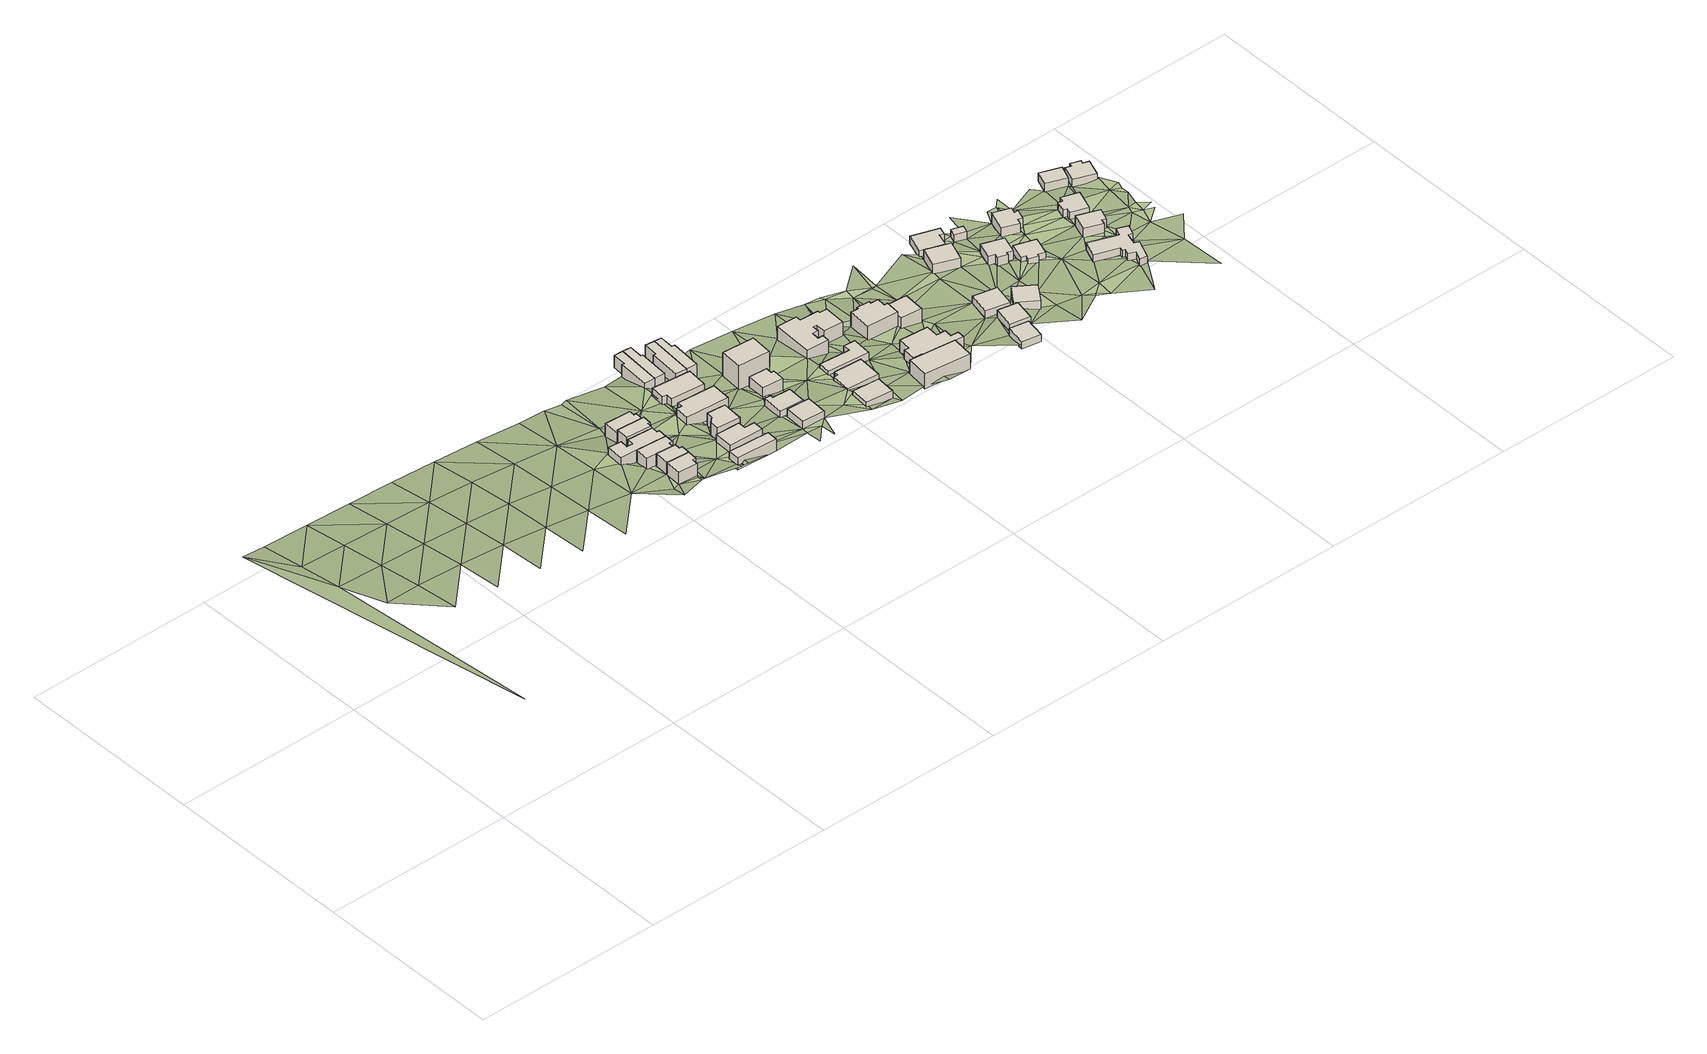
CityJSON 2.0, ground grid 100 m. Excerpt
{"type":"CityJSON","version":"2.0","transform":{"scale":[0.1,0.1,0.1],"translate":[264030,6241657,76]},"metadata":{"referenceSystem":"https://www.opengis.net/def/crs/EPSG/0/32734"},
"CityObjects":{
"building1":{"type":"Building","attributes":{"osm_address":"20 Kylemore Road University Estate Cape Town","osm_building":"house","osm_building:levels":"2","footprint":{"type":"Polygon"},"ground_height":108.37,"building_height":6.9,"roof_height":115.27,"plus_code":"4FRW3C6X+MJR"},"geometry":[{"type":"Solid","lod":"1","boundaries":[[[[0,1,2,3]],[[1,4,5,2]],[[4,6,7,5]],[[6,8,9,7]],[[8,10,11,9]],[[10,0,3,11]],[[3,2,5,7,9,11]],[[10,8,6,4,1,0]]]]}]},
"building2":{"type":"Building","attributes":{"osm_address":"14 Kylemore Road University Estate Cape Town","osm_building":"house","osm_building:levels":"2","footprint":{"type":"Polygon"},"ground_height":106.83,"building_height":6.9,"roof_height":113.73,"plus_code":"4FRW3C6X+QHG"},"geometry":[{"type":"Solid","lod":"1","boundaries":[[[[12,13,14,15]],[[13,16,17,14]],[[16,18,19,17]],[[18,20,21,19]],[[20,22,23,21]],[[22,24,25,23]],[[24,26,27,25]],[[26,28,29,27]],[[28,30,31,29]],[[30,32,33,31]],[[32,12,15,33]],[[15,14,17,19,21,23,25,27,29,31,33]],[[32,30,28,26,24,22,20,18,16,13,12]]]]}]},
"building3":{"type":"Building","attributes":{"osm_address":"18 Kylemore Road University Estate Cape Town","osm_building":"house","osm_building:levels":"2","footprint":{"type":"Polygon"},"ground_height":108.37,"building_height":6.9,"roof_height":115.27,"plus_code":"4FRW3C6X+PJ2"},"geometry":[{"type":"Solid","lod":"1","boundaries":[[[[0,34,35,3]],[[34,36,37,35]],[[36,38,39,37]],[[38,40,41,39]],[[40,1,2,41]],[[1,0,3,2]],[[3,35,37,39,41,2]],[[1,40,38,36,34,0]]]]}]},
"building4":{"type":"Building","attributes":{"osm_address":"16 Kylemore Road University Estate Cape Town","osm_building":"house","osm_building:levels":"2","footprint":{"type":"Polygon"},"ground_height":106.83,"building_height":6.9,"roof_height":113.73,"plus_code":"4FRW3C6X+QJ2"},"geometry":[{"type":"Solid","lod":"1","boundaries":[[[[13,12,15,14]],[[12,42,43,15]],[[42,44,45,43]],[[44,46,47,45]],[[46,48,49,47]],[[48,13,14,49]],[[14,15,43,45,47,49]],[[48,46,44,42,12,13]]]]}]},
"building5":{"type":"Building","attributes":{"osm_address":"12 Kylemore Road University Estate Cape Town","osm_building":"house","osm_building:levels":"2","footprint":{"type":"Polygon"},"ground_height":106.83,"building_height":6.9,"roof_height":113.73,"plus_code":"4FRW3C6X+RJ3"},"geometry":[{"type":"Solid","lod":"1","boundaries":[[[[50,51,52,53,54,55]],[[51,56,57,53,52]],[[56,58,59,57]],[[58,60,61,59]],[[60,62,63,61]],[[62,50,55,54,63]],[[54,53,57,59,61,63]],[[62,60,58,56,51,50]]]]}]},
"building6":{"type":"Building","attributes":{"osm_address":"10 Kylemore Road University Estate Cape Town","osm_building":"house","osm_building:levels":"2","footprint":{"type":"Polygon"},"ground_height":105.13,"building_height":6.9,"roof_height":112.03,"plus_code":"4FRW3C6X+RJF"},"geometry":[{"type":"Solid","lod":"1","boundaries":[[[[64,65,66,55]],[[65,67,68,66]],[[67,69,70,68]],[[69,71,72,70]],[[71,73,52,72]],[[73,64,55,52]],[[55,66,68,70,72,52]],[[73,71,69,67,65,64]]]]}]},
"building7":{"type":"Building","attributes":{"osm_address":"13 Kylemore Road University Estate Cape Town","osm_building":"house","osm_building:levels":"2","footprint":{"type":"Polygon"},"ground_height":100.98,"building_height":6.9,"roof_height":107.88,"plus_code":"4FRW3C6X+MQ7"},"geometry":[{"type":"Solid","lod":"1","boundaries":[[[[74,75,76,77]],[[75,78,79,76]],[[78,80,81,79]],[[80,74,77,81]],[[77,76,79,81]],[[80,78,75,74]]]]}]},
"building8":{"type":"Building","attributes":{"osm_address":"11 Kylemore Road University Estate Cape Town","osm_building":"house","osm_building:levels":"2","footprint":{"type":"Polygon"},"ground_height":100.98,"building_height":6.9,"roof_height":107.88,"plus_code":"4FRW3C6X+MQV"},"geometry":[{"type":"Solid","lod":"1","boundaries":[[[[82,83,84,85]],[[83,86,87,84]],[[86,88,89,87]],[[88,90,91,89]],[[90,92,93,91]],[[92,82,85,93]],[[85,84,87,89,91,93]],[[92,90,88,86,83,82]]]]}]},
"building9":{"type":"Building","attributes":{"osm_address":"9 Kylemore Road University Estate Cape Town","osm_building":"house","osm_building:levels":"2","footprint":{"type":"Polygon"},"ground_height":99.36,"building_height":6.9,"roof_height":106.26,"plus_code":"4FRW3C6X+QQ9"},"geometry":[{"type":"Solid","lod":"1","boundaries":[[[[94,95,96,97]],[[95,98,99,96]],[[98,100,101,99]],[[100,102,103,101]],[[102,104,105,103]],[[104,94,97,105]],[[97,96,99,101,103,105]],[[104,102,100,98,95,94]]]]}]},
"building10":{"type":"Building","attributes":{"osm_address":"7 Kylemore Road University Estate Cape Town","osm_building":"house","osm_building:levels":"2","footprint":{"type":"Polygon"},"ground_height":99.36,"building_height":6.9,"roof_height":106.26,"plus_code":"4FRW3C6X+RQ4"},"geometry":[{"type":"Solid","lod":"1","boundaries":[[[[106,107,108,109]],[[107,110,111,108]],[[110,112,113,111]],[[112,114,115,113]],[[114,116,117,115]],[[116,106,109,117]],[[109,108,111,113,115,117]],[[116,114,112,110,107,106]]]]}]},
"building11":{"type":"Building","attributes":{"osm_address":"5 Kylemore Road University Estate Cape Town","osm_building":"house","osm_building:levels":"2","footprint":{"type":"Polygon"},"ground_height":98.24,"building_height":6.9,"roof_height":105.14,"plus_code":"4FRW3C6X+VQH"},"geometry":[{"type":"Solid","lod":"1","boundaries":[[[[118,119,120,121]],[[119,122,123,120]],[[122,124,125,123]],[[124,126,127,125]],[[126,128,129,127]],[[128,118,121,129]],[[121,120,123,125,127,129]],[[128,126,124,122,119,118]]]]}]},
"building12":{"type":"Building","attributes":{"osm_address":"6 Rhodes Avenue University Estate Cape Town","osm_building":"house","osm_building:levels":"2","footprint":{"type":"Polygon"},"ground_height":96.75,"building_height":6.9,"roof_height":103.65,"plus_code":"4FRW3C6X+WQM"},"geometry":[{"type":"Solid","lod":"1","boundaries":[[[[130,131,132,133]],[[131,134,135,132]],[[134,136,137,135]],[[136,138,139,137]],[[138,140,141,139]],[[140,130,133,141]],[[133,132,135,137,139,141]],[[140,138,136,134,131,130]]]]}]},
"building13":{"type":"Building","attributes":{"osm_address":"8 Rhodes Avenue University Estate Cape Town","osm_building":"house","osm_building:levels":"2","footprint":{"type":"Polygon"},"ground_height":96.75,"building_height":6.9,"roof_height":103.65,"plus_code":"4FRW3C6X+WQQ"},"geometry":[{"type":"Solid","lod":"1","boundaries":[[[[130,140,141,133]],[[140,142,143,141]],[[142,144,145,143]],[[144,146,147,145]],[[146,148,149,147]],[[148,130,133,149]],[[133,141,143,145,147,149]],[[148,146,144,142,140,130]]]]}]},
"building14":{"type":"Building","attributes":{"osm_address":"10 Rhodes Avenue University Estate Cape Town","osm_building":"house","osm_building:levels":"2","footprint":{"type":"Polygon"},"ground_height":96.75,"building_height":6.9,"roof_height":103.65,"plus_code":"4FRW3C6X+WRG"},"geometry":[{"type":"Solid","lod":"1","boundaries":[[[[150,151,152,153]],[[151,154,155,152]],[[154,156,157,155]],[[156,158,159,157]],[[158,160,161,159]],[[160,150,153,161]],[[153,152,155,157,159,161]],[[160,158,156,154,151,150]]]]}]},
"building15":{"type":"Building","attributes":{"osm_address":"8 University Estate Cape Town","osm_building":"house","osm_building:levels":"1","footprint":{"type":"Polygon"},"ground_height":97.76,"building_height":4.1,"roof_height":101.86,"plus_code":"4FRW3C6X+MWW"},"geometry":[{"type":"Solid","lod":"1","boundaries":[[[[162,163,164,165]],[[163,166,167,164]],[[166,168,169,167]],[[168,162,165,169]],[[165,164,167,169]],[[168,166,163,162]]]]}]},
"building16":{"type":"Building","attributes":{"osm_address":"12 Rhodes Avenue University Estate Cape Town","osm_building":"house","osm_building:levels":"2","footprint":{"type":"Polygon"},"ground_height":96.75,"building_height":6.9,"roof_height":103.65,"plus_code":"4FRW3C6X+WVC"},"geometry":[{"type":"Solid","lod":"1","boundaries":[[[[170,171,153,152]],[[171,172,173,153]],[[172,174,175,173]],[[174,176,177,175]],[[176,178,179,177]],[[178,170,152,179]],[[152,153,173,175,177,179]],[[178,176,174,172,171,170]]]]}]},
"building17":{"type":"Building","attributes":{"osm_address":"6 University Estate Cape Town","osm_building":"house","osm_building:levels":"1","footprint":{"type":"Polygon"},"ground_height":96.31,"building_height":4.1,"roof_height":100.41,"plus_code":"4FRW3C6X+PWP"},"geometry":[{"type":"Solid","lod":"1","boundaries":[[[[180,181,182,183]],[[181,184,185,182]],[[184,186,187,185]],[[186,188,189,187]],[[188,190,191,189]],[[190,180,183,191]],[[183,182,185,187,189,191]],[[190,188,186,184,181,180]]]]}]},
"building18":{"type":"Building","attributes":{"osm_address":"4A University Estate Cape Town","osm_building":"house","osm_building:levels":"1","footprint":{"type":"Polygon"},"ground_height":96.31,"building_height":4.1,"roof_height":100.41,"plus_code":"4FRW3C6X+QWX"},"geometry":[{"type":"Solid","lod":"1","boundaries":[[[[192,193,194,195]],[[193,196,197,194]],[[196,198,199,197]],[[198,200,201,199]],[[200,202,203,201]],[[202,192,195,203]],[[195,194,197,199,201,203]],[[202,200,198,196,193,192]]]]}]},
"building19":{"type":"Building","attributes":{"osm_address":"4 University Estate Cape Town","osm_building":"house","osm_building:levels":"4","footprint":{"type":"Polygon"},"ground_height":95.39,"building_height":12.5,"roof_height":107.89,"plus_code":"4FRW3C6X+RWX"},"geometry":[{"type":"Solid","lod":"1","boundaries":[[[[204,205,206,207]],[[205,208,209,206]],[[208,210,211,209]],[[210,204,207,211]],[[207,206,209,211]],[[210,208,205,204]]]]}]},
"building20":{"type":"Building","attributes":{"osm_address":"7 Garrick Road University Estate Cape Town","osm_building":"house","osm_building:levels":"1","footprint":{"type":"Polygon"},"ground_height":92.18,"building_height":4.1,"roof_height":96.28,"plus_code":"4FRW3F62+M3G"},"geometry":[{"type":"Solid","lod":"1","boundaries":[[[[212,213,214,215]],[[213,216,217,214]],[[216,218,219,217]],[[218,212,215,219]],[[215,214,217,219]],[[218,216,213,212]]]]}]},
"building21":{"type":"Building","attributes":{"osm_address":"5 Garrick Road University Estate Cape Town","osm_building":"house","osm_building:levels":"1","footprint":{"type":"Polygon"},"ground_height":90.71,"building_height":4.1,"roof_height":94.81,"plus_code":"4FRW3F62+P4C"},"geometry":[{"type":"Solid","lod":"1","boundaries":[[[[220,221,222,223]],[[221,224,225,222]],[[224,226,227,225]],[[226,228,229,227]],[[228,230,231,229]],[[230,220,223,231]],[[223,222,225,227,229,231]],[[230,228,226,224,221,220]]]]}]},
"building22":{"type":"Building","attributes":{"osm_address":"3 Garrick Road University Estate Cape Town","osm_building":"house","osm_building:levels":"1","footprint":{"type":"Polygon"},"ground_height":90.71,"building_height":4.1,"roof_height":94.81,"plus_code":"4FRW3F62+Q4F"},"geometry":[{"type":"Solid","lod":"1","boundaries":[[[[232,233,234,235]],[[233,236,237,234]],[[236,238,239,237]],[[238,240,241,239]],[[240,242,243,241]],[[242,232,235,243]],[[235,234,237,239,241,243]],[[242,240,238,236,233,232]]]]}]},
"building23":{"type":"Building","attributes":{"osm_address":"1 Garrick Road University Estate Cape Town","osm_building":"house","osm_building:levels":"2","footprint":{"type":"Polygon"},"ground_height":89.4,"building_height":6.9,"roof_height":96.3,"plus_code":"4FRW3F62+V42"},"geometry":[{"type":"Solid","lod":"1","boundaries":[[[[244,245,246,247]],[[245,248,249,246]],[[248,250,251,249]],[[250,252,253,251]],[[252,254,255,253]],[[254,256,257,255]],[[256,258,259,257]],[[258,260,261,259]],[[260,262,263,261]],[[262,264,265,263]],[[264,266,267,265]],[[266,268,269,267]],[[268,270,271,269]],[[270,272,273,271]],[[272,274,275,273]],[[274,244,247,275]],[[247,246,249,251,253,255,257,259,261,263,265,267,269,271,273,275]],[[274,272,270,268,266,264,262,260,258,256,254,252,250,248,245,244]]]]}]},
"building24":{"type":"Building","attributes":{"osm_address":"102A Upper Roodebloem Road University Estate Cape Town","osm_building":"house","osm_building:levels":"2","footprint":{"type":"Polygon"},"ground_height":89.62,"building_height":6.9,"roof_height":96.52,"plus_code":"4FRW3F62+M69"},"geometry":[{"type":"Solid","lod":"1","boundaries":[[[[276,277,278,279]],[[277,280,281,278]],[[280,282,283,281]],[[282,276,279,283]],[[279,278,281,283]],[[282,280,277,276]]]]}]},
"building25":{"type":"Building","attributes":{"osm_address":"102 Upper Roodebloem Road University Estate Cape Town","osm_building":"house","osm_building:levels":"1","footprint":{"type":"Polygon"},"ground_height":89.62,"building_height":4.1,"roof_height":93.72,"plus_code":"4FRW3F62+P73"},"geometry":[{"type":"Solid","lod":"1","boundaries":[[[[284,285,286,287]],[[285,288,289,286]],[[288,290,291,289]],[[290,292,293,291]],[[292,294,295,293]],[[294,296,297,295]],[[296,298,299,297]],[[298,300,301,299]],[[300,302,303,301]],[[302,304,305,303]],[[304,306,307,305]],[[306,284,287,307]],[[287,286,289,291,293,295,297,299,301,303,305,307]],[[306,304,302,300,298,296,294,292,290,288,285,284]]]]}]},
"building26":{"type":"Building","attributes":{"osm_address":"20 Rhodes Avenue University Estate Cape Town","osm_building":"house","osm_building:levels":"2.5","footprint":{"type":"Polygon"},"ground_height":86.13,"building_height":8.3,"roof_height":94.43,"plus_code":"4FRW3F62+R76"},"geometry":[{"type":"Solid","lod":"1","boundaries":[[[[308,309,310,311,312,313]],[[309,314,315,311,310]],[[314,316,317,315]],[[316,318,319,317]],[[318,320,321,319]],[[320,322,323,321]],[[322,324,325,323]],[[324,326,327,325]],[[326,328,329,327]],[[328,308,313,312,329]],[[312,311,315,317,319,321,323,325,327,329]],[[328,326,324,322,320,318,316,314,309,308]]]]}]},
"building27":{"type":"Building","attributes":{"osm_address":"100 Upper Roodebloem Road University Estate Cape Town","osm_building":"house","osm_building:levels":"2","footprint":{"type":"Polygon"},"ground_height":85.37,"building_height":6.9,"roof_height":92.27,"plus_code":"4FRW3F62+R87"},"geometry":[{"type":"Solid","lod":"1","boundaries":[[[[330,331,313,310]],[[331,332,333,313]],[[332,334,335,333]],[[334,336,337,335]],[[336,338,339,337]],[[338,330,310,339]],[[310,313,333,335,337,339]],[[338,336,334,332,331,330]]]]}]},
"building28":{"type":"Building","attributes":{"osm_address":"137 Upper Roodebloem Road University Estate Cape Town","osm_building":"house","osm_building:levels":"1","footprint":{"type":"Polygon"},"ground_height":86.11,"building_height":4.1,"roof_height":90.21,"plus_code":"4FRW3F62+JCQ"},"geometry":[{"type":"Solid","lod":"1","boundaries":[[[[340,341,342,343]],[[341,344,345,342]],[[344,346,347,345]],[[346,340,343,347]],[[343,342,345,347]],[[346,344,341,340]]]]}]},
"building29":{"type":"Building","attributes":{"osm_address":"135 Upper Roodebloem Road University Estate Cape Town","osm_building":"house","osm_building:levels":"1","footprint":{"type":"Polygon"},"ground_height":86.11,"building_height":4.1,"roof_height":90.21,"plus_code":"4FRW3F62+MFM"},"geometry":[{"type":"Solid","lod":"1","boundaries":[[[[348,349,350,351]],[[349,352,353,350]],[[352,354,355,353]],[[354,348,351,355]],[[351,350,353,355]],[[354,352,349,348]]]]}]},
"building30":{"type":"Building","attributes":{"osm_address":"133 Upper Roodebloem Road University Estate Cape Town","osm_building":"house","osm_building:levels":"1","footprint":{"type":"Polygon"},"ground_height":83.91,"building_height":4.1,"roof_height":88.01,"plus_code":"4FRW3F62+PFV"},"geometry":[{"type":"Solid","lod":"1","boundaries":[[[[356,357,358,359]],[[357,360,361,358]],[[360,362,363,361]],[[362,356,359,363]],[[359,358,361,363]],[[362,360,357,356]]]]}]},
"building31":{"type":"Building","attributes":{"osm_address":"26 Beatty Road University Estate Cape Town","osm_building":"house","osm_building:levels":"1","footprint":{"type":"Polygon"},"ground_height":84.4,"building_height":4.1,"roof_height":88.5,"plus_code":"4FRW3F62+PG8"},"geometry":[{"type":"Solid","lod":"1","boundaries":[[[[364,365,366,367]],[[365,368,369,366]],[[368,370,371,369]],[[370,364,367,371]],[[367,366,369,371]],[[370,368,365,364]]]]}]},
"building32":{"type":"Building","attributes":{"osm_address":"131 Upper Roodebloem Road University Estate Cape Town","osm_building":"house","osm_building:levels":"1","footprint":{"type":"Polygon"},"ground_height":82.38,"building_height":4.1,"roof_height":86.48,"plus_code":"4FRW3F62+VGJ"},"geometry":[{"type":"Solid","lod":"1","boundaries":[[[[372,373,374,375]],[[373,376,377,374]],[[376,378,379,377]],[[378,372,375,379]],[[375,374,377,379]],[[378,376,373,372]]]]}]},
"building33":{"type":"Building","attributes":{"osm_address":"129 Upper Roodebloem Road University Estate Cape Town","osm_building":"house","osm_building:levels":"1","footprint":{"type":"Polygon"},"ground_height":79.14,"building_height":4.1,"roof_height":83.24,"plus_code":"4FRW3F62+WGP"},"geometry":[{"type":"Solid","lod":"1","boundaries":[[[[380,381,382,383]],[[381,384,385,382]],[[384,386,387,385]],[[386,388,389,387]],[[388,390,391,389]],[[390,380,383,391]],[[383,382,385,387,389,391]],[[390,388,386,384,381,380]]]]}]},
"building34":{"type":"Building","attributes":{"osm_address":"23 Rhodes Avenue University Estate Cape Town","osm_building":"house","osm_building:levels":"1","footprint":{"type":"Polygon"},"ground_height":81.19,"building_height":4.1,"roof_height":85.29,"plus_code":"4FRW3F62+RHX"},"geometry":[{"type":"Solid","lod":"1","boundaries":[[[[392,393,394,395]],[[393,396,397,394]],[[396,398,399,397]],[[398,400,401,399]],[[400,402,403,401]],[[402,404,405,403]],[[404,406,407,405]],[[406,392,395,407]],[[395,394,397,399,401,403,405,407]],[[406,404,402,400,398,396,393,392]]]]}]},
"building35":{"type":"Building","attributes":{"osm_building":"yes","osm_building:levels":"1","footprint":{"type":"Polygon"},"ground_height":79.14,"building_height":4.1,"roof_height":83.24,"plus_code":"4FRW3F62+WH8"},"geometry":[{"type":"Solid","lod":"1","boundaries":[[[[408,409,410,411]],[[409,412,413,410]],[[412,414,415,413]],[[414,408,411,415]],[[411,410,413,415]],[[414,412,409,408]]]]}]},
"building36":{"type":"Building","attributes":{"osm_address":"25 Rhodes Avenue University Estate Cape Town","osm_building":"house","osm_building:levels":"1","footprint":{"type":"Polygon"},"ground_height":80.21,"building_height":4.1,"roof_height":84.31,"plus_code":"4FRW3F62+RJ5"},"geometry":[{"type":"Solid","lod":"1","boundaries":[[[[416,417,418,419]],[[417,420,421,418]],[[420,422,423,421]],[[422,424,425,423]],[[424,426,427,425]],[[426,428,429,427]],[[428,430,431,429]],[[430,416,419,431]],[[419,418,421,423,425,427,429,431]],[[430,428,426,424,422,420,417,416]]]]}]},
"building37":{"type":"Building","attributes":{"osm_address":"University Estate Cape Town","osm_building":"house","osm_building:levels":"1","footprint":{"type":"Polygon"},"ground_height":80.21,"building_height":4.1,"roof_height":84.31,"plus_code":"4FRW3F62+VMM"},"geometry":[{"type":"Solid","lod":"1","boundaries":[[[[432,433,434,435]],[[433,436,437,434]],[[436,438,439,437]],[[438,440,441,439]],[[440,442,443,441]],[[442,444,445,443]],[[444,446,447,445]],[[446,432,435,447]],[[435,434,437,439,441,443,445,447]],[[446,444,442,440,438,436,433,432]]]]}]},
"building38":{"type":"Building","attributes":{"osm_address":"7 Beatty Road University Estate Cape Town","osm_building":"house","osm_building:levels":"1","footprint":{"type":"Polygon"},"ground_height":81.12,"building_height":4.1,"roof_height":85.22,"plus_code":"4FRW3F62+PQ7"},"geometry":[{"type":"Solid","lod":"1","boundaries":[[[[448,449,450,451]],[[449,452,453,450]],[[452,454,455,453]],[[454,456,457,455]],[[456,458,459,457]],[[458,460,461,459]],[[460,462,463,461]],[[462,464,465,463]],[[464,466,467,465]],[[466,468,469,467]],[[468,470,471,469]],[[470,472,473,471]],[[472,474,475,473]],[[474,476,477,475]],[[476,478,479,477]],[[478,448,451,479]],[[451,450,453,455,457,459,461,463,465,467,469,471,473,475,477,479]],[[478,476,474,472,470,468,466,464,462,460,458,456,454,452,449,448]]]]}]},
"building39":{"type":"Building","attributes":{"osm_address":"5 Beatty Road University Estate Cape Town","osm_building":"house","osm_building:levels":"1","footprint":{"type":"Polygon"},"ground_height":81.12,"building_height":4.1,"roof_height":85.22,"plus_code":"4FRW3F62+QQW"},"geometry":[{"type":"Solid","lod":"1","boundaries":[[[[480,481,482,483]],[[481,484,485,482]],[[484,486,487,485]],[[486,488,489,487]],[[488,490,491,489]],[[490,480,483,491]],[[483,482,485,487,489,491]],[[490,488,486,484,481,480]]]]}]},
"building40":{"type":"Building","attributes":{"osm_address":"3 Beatty Road University Estate Cape Town","osm_building":"house","osm_building:levels":"1","footprint":{"type":"Polygon"},"ground_height":79.48,"building_height":4.1,"roof_height":83.58,"plus_code":"4FRW3F62+VQ5"},"geometry":[{"type":"Solid","lod":"1","boundaries":[[[[492,493,494,495]],[[493,496,497,494]],[[496,498,499,497]],[[498,500,501,499]],[[500,502,503,501]],[[502,504,505,503]],[[504,506,507,505]],[[506,492,495,507]],[[495,494,497,499,501,503,505,507]],[[506,504,502,500,498,496,493,492]]]]}]},
"building41":{"type":"Building","attributes":{"osm_address":"1 Beatty Road University Estate Cape Town","osm_building":"house","osm_building:levels":"1","footprint":{"type":"Polygon"},"ground_height":77.39,"building_height":4.1,"roof_height":81.49,"plus_code":"4FRW3F62+WRG"},"geometry":[{"type":"Solid","lod":"1","boundaries":[[[[508,509,510,511]],[[509,512,513,510]],[[512,514,515,513]],[[514,508,511,515]],[[511,510,513,515]],[[514,512,509,508]]]]}]},
"building42":{"type":"Building","attributes":{"osm_address":"39 Hackney Lane University Estate Cape Town","osm_building":"house","osm_building:levels":"1","footprint":{"type":"Polygon"},"ground_height":76.83,"building_height":4.1,"roof_height":80.93,"plus_code":"4FRW3F62+WV4"},"geometry":[{"type":"Solid","lod":"1","boundaries":[[[[516,517,518,519]],[[517,520,521,518]],[[520,522,523,521]],[[522,524,525,523]],[[524,526,527,525]],[[526,528,529,527]],[[528,530,531,529]],[[530,516,519,531]],[[519,518,521,523,525,527,529,531]],[[530,528,526,524,522,520,517,516]]]]}]},
"terrain1":{"type":"TINRelief","geometry":[{"type":"CompositeSurface","lod":"1","boundaries":[[[532,533,534]],[[535,533,532]],[[532,536,537]],[[535,538,533]],[[536,539,540]],[[535,532,541]],[[537,536,540]],[[541,532,537]],[[535,542,538]],[[540,539,543]],[[535,541,542]],[[537,540,544]],[[544,540,543]],[[537,545,541]],[[542,541,545]],[[545,537,544]],[[546,543,547]],[[542,545,548]],[[543,549,544]],[[549,543,546]],[[544,550,545]],[[550,548,545]],[[550,544,549]],[[551,546,552]],[[553,548,550]],[[549,546,554]],[[554,546,551]],[[550,549,555]],[[555,549,554]],[[556,553,550]],[[557,558,551]],[[550,555,556]],[[554,551,559]],[[551,558,559]],[[555,554,560]],[[555,560,556]],[[560,554,559]],[[561,558,562]],[[560,563,556]],[[564,559,558]],[[561,564,558]],[[565,560,559]],[[560,565,563]],[[559,564,565]],[[564,561,566]],[[567,561,568]],[[569,563,565]],[[1,561,567]],[[566,561,570]],[[565,564,571]],[[564,566,571]],[[570,561,1]],[[568,4,567]],[[4,1,567]],[[572,4,568]],[[566,26,571]],[[12,566,570]],[[26,566,12]],[[573,565,571]],[[28,571,26]],[[1,40,570]],[[569,565,574]],[[40,12,570]],[[1,4,8]],[[575,4,572]],[[26,12,24]],[[575,6,4]],[[576,571,28]],[[8,4,6]],[[28,26,22]],[[22,26,24]],[[36,40,1]],[[577,28,22]],[[578,575,572]],[[22,24,577]],[[579,565,573]],[[571,576,573]],[[575,578,6]],[[40,46,12]],[[1,8,0]],[[577,576,28]],[[579,574,565]],[[6,578,10]],[[36,1,0]],[[8,6,10]],[[18,24,12]],[[40,36,38]],[[40,38,580]],[[0,8,10]],[[580,46,40]],[[24,18,577]],[[46,13,12]],[[34,36,0]],[[581,576,577]],[[12,13,18]],[[38,36,34]],[[578,582,10]],[[580,38,48]],[[34,48,38]],[[580,48,46]],[[577,18,20]],[[10,582,0]],[[577,20,583]],[[573,576,584]],[[13,46,48]],[[583,581,577]],[[582,34,0]],[[574,579,585]],[[579,573,69]],[[576,581,50]],[[48,34,582]],[[16,18,13]],[[18,16,20]],[[584,576,50]],[[20,16,583]],[[582,578,586]],[[586,578,587]],[[62,583,16]],[[69,573,584]],[[581,583,62]],[[585,579,588]],[[589,13,48]],[[50,581,62]],[[13,589,16]],[[16,589,62]],[[584,50,65]],[[584,65,69]],[[582,590,48]],[[589,50,62]],[[579,69,591]],[[588,579,591]],[[586,592,582]],[[587,593,586]],[[48,590,589]],[[582,592,594]],[[593,594,586]],[[594,593,595]],[[586,594,592]],[[591,69,65]],[[65,50,596]],[[590,582,594]],[[589,596,50]],[[65,596,591]],[[74,594,595]],[[597,588,591]],[[102,589,590]],[[590,594,88]],[[589,102,598]],[[596,589,598]],[[590,104,102]],[[104,590,90]],[[75,88,594]],[[75,594,74]],[[88,90,590]],[[598,599,596]],[[591,596,600]],[[104,100,102]],[[98,598,102]],[[98,599,598]],[[601,596,599]],[[98,102,100]],[[591,600,602]],[[597,591,603]],[[604,596,601]],[[604,600,596]],[[100,104,94]],[[104,90,94]],[[591,602,603]],[[75,83,88]],[[90,88,86]],[[124,600,604]],[[86,88,83]],[[599,98,605]],[[600,124,602]],[[100,605,98]],[[86,94,90]],[[94,605,100]],[[601,599,107]],[[603,136,597]],[[124,606,602]],[[604,601,128]],[[603,602,606]],[[75,74,607]],[[128,124,604]],[[94,95,605]],[[599,605,107]],[[83,75,162]],[[83,162,86]],[[608,95,94]],[[603,606,134]],[[136,603,134]],[[605,95,608]],[[609,606,124]],[[86,610,94]],[[107,128,601]],[[609,124,128]],[[608,107,605]],[[162,75,607]],[[134,606,611]],[[606,609,612]],[[94,188,608]],[[606,612,611]],[[86,162,610]],[[188,94,610]],[[609,128,118]],[[613,612,609]],[[612,158,611]],[[613,609,118]],[[614,615,607]],[[107,608,616]],[[613,156,612]],[[156,158,612]],[[118,128,617]],[[107,616,128]],[[615,162,607]],[[610,162,168]],[[618,608,188]],[[617,613,118]],[[618,616,608]],[[162,163,168]],[[610,168,184]],[[163,162,615]],[[184,188,610]],[[176,156,613]],[[128,619,617]],[[615,620,163]],[[176,613,617]],[[128,616,619]],[[188,184,186]],[[188,186,618]],[[168,621,184]],[[168,163,166]],[[186,622,618]],[[176,617,174]],[[166,621,168]],[[616,618,622]],[[186,184,181]],[[616,622,623]],[[181,622,186]],[[181,184,621]],[[623,619,616]],[[174,617,624]],[[621,166,181]],[[624,617,619]],[[625,623,622]],[[622,181,198]],[[163,626,166]],[[625,622,198]],[[204,619,623]],[[623,625,627]],[[166,628,181]],[[629,626,163]],[[625,198,200]],[[204,623,627]],[[204,624,619]],[[627,625,200]],[[628,198,181]],[[200,210,627]],[[630,166,626]],[[200,198,628]],[[210,204,627]],[[628,210,200]],[[166,630,628]],[[629,631,626]],[[626,631,632]],[[626,632,630]],[[210,633,204]],[[634,624,204]],[[629,213,631]],[[628,635,210]],[[636,628,630]],[[631,213,632]],[[633,210,635]],[[637,628,636]],[[634,204,633]],[[638,213,629]],[[639,636,630]],[[632,216,630]],[[628,637,640]],[[628,640,635]],[[637,636,641]],[[636,639,641]],[[632,213,216]],[[637,641,640]],[[639,630,642]],[[630,216,642]],[[213,638,643]],[[213,643,216]],[[634,633,644]],[[224,641,639]],[[635,644,633]],[[240,640,641]],[[216,643,642]],[[224,639,642]],[[635,640,645]],[[643,638,646]],[[240,641,224]],[[644,635,647]],[[640,238,645]],[[640,240,238]],[[635,645,648]],[[635,648,647]],[[649,642,643]],[[642,233,224]],[[650,634,644]],[[643,646,649]],[[645,651,648]],[[647,648,651]],[[644,647,652]],[[240,224,233]],[[233,642,649]],[[647,651,653]],[[651,645,654]],[[238,654,645]],[[655,647,653]],[[656,644,652]],[[654,653,651]],[[240,236,238]],[[647,655,652]],[[240,233,236]],[[654,657,653]],[[655,653,657]],[[238,236,654]],[[650,644,656]],[[655,657,652]],[[657,654,658]],[[646,659,649]],[[233,649,660]],[[661,652,657]],[[236,658,654]],[[656,652,662]],[[659,646,663]],[[236,233,664]],[[650,656,662]],[[649,665,660]],[[662,652,661]],[[665,649,659]],[[661,657,658]],[[666,233,660]],[[658,236,667]],[[665,668,660]],[[669,665,659]],[[666,664,233]],[[665,669,668]],[[244,661,658]],[[661,244,662]],[[236,664,667]],[[282,659,663]],[[666,660,668]],[[670,650,662]],[[658,326,244]],[[326,658,667]],[[670,662,244]],[[669,659,276]],[[671,668,669]],[[668,671,666]],[[659,282,276]],[[667,324,326]],[[326,672,244]],[[284,664,666]],[[667,664,673]],[[276,671,669]],[[324,322,326]],[[244,674,670]],[[322,672,326]],[[244,672,674]],[[314,324,667]],[[284,666,671]],[[284,675,664]],[[324,320,322]],[[314,667,673]],[[673,664,675]],[[322,320,672]],[[276,282,676]],[[276,677,671]],[[324,318,320]],[[678,670,674]],[[314,318,324]],[[679,677,276]],[[671,680,284]],[[680,671,677]],[[276,676,679]],[[318,316,320]],[[680,677,681]],[[318,314,316]],[[677,679,681]],[[673,309,314]],[[682,672,320]],[[674,672,682]],[[683,316,314]],[[314,309,683]],[[684,675,284]],[[681,679,676]],[[684,673,675]],[[284,680,685]],[[674,686,678]],[[316,682,320]],[[685,680,681]],[[309,673,336]],[[684,284,685]],[[309,336,683]],[[682,686,674]],[[673,684,336]],[[316,683,687]],[[682,316,687]],[[681,676,360]],[[687,683,336]],[[688,344,676]],[[685,681,360]],[[689,686,682]],[[690,682,687]],[[689,682,690]],[[344,352,676]],[[685,357,684]],[[336,684,357]],[[352,360,676]],[[691,686,689]],[[692,690,687]],[[690,692,689]],[[360,357,685]],[[344,354,352]],[[354,344,341]],[[693,687,336]],[[691,689,692]],[[341,344,694]],[[352,354,348]],[[348,354,341]],[[692,687,695]],[[341,694,348]],[[336,357,693]],[[352,696,360]],[[349,352,348]],[[357,360,696]],[[687,693,695]],[[352,349,697]],[[352,697,696]],[[695,698,692]],[[357,696,356]],[[699,349,348]],[[693,357,356]],[[697,349,699]],[[364,696,697]],[[348,700,699]],[[700,348,701]],[[356,696,364]],[[699,364,697]],[[702,695,693]],[[693,356,702]],[[695,378,698]],[[703,364,699]],[[378,695,702]],[[704,356,364]],[[703,699,700]],[[705,698,378]],[[704,364,703]],[[701,706,700]],[[356,707,702]],[[378,384,705]],[[378,702,708]],[[709,356,704]],[[700,706,703]],[[707,356,709]],[[384,378,708]],[[706,701,710]],[[711,708,702]],[[705,384,386]],[[707,711,702]],[[703,712,704]],[[709,704,713]],[[707,709,714]],[[409,384,708]],[[711,707,714]],[[711,715,708]],[[384,388,386]],[[713,704,716]],[[706,710,717]],[[711,714,715]],[[715,409,708]],[[714,709,718]],[[703,706,719]],[[409,388,384]],[[704,720,716]],[[713,718,709]],[[390,386,388]],[[704,712,720]],[[710,721,717]],[[717,722,706]],[[713,723,718]],[[388,409,408]],[[723,713,716]],[[406,715,714]],[[719,712,703]],[[388,408,724]],[[406,714,718]],[[412,409,715]],[[722,717,721]],[[720,725,716]],[[725,723,716]],[[408,409,412]],[[718,723,416]],[[719,706,722]],[[416,723,725]],[[720,726,725]],[[408,414,724]],[[718,416,406]],[[726,720,712]],[[408,412,414]],[[412,715,727]],[[727,715,406]],[[712,728,726]],[[416,725,430]],[[725,726,430]],[[728,712,719]],[[726,728,430]],[[432,414,412]],[[406,416,729]],[[721,730,722]],[[719,722,731]],[[430,728,719]],[[432,412,727]],[[727,406,729]],[[729,416,430]],[[414,432,732]],[[721,733,730]],[[731,722,734]],[[727,729,735]],[[719,731,448]],[[727,736,432]],[[736,727,735]],[[730,734,722]],[[430,719,737]],[[735,729,738]],[[737,719,448]],[[736,735,738]],[[432,736,739]],[[740,730,733]],[[448,731,741]],[[430,481,729]],[[734,742,731]],[[738,739,736]],[[739,446,432]],[[741,731,742]],[[743,744,432]],[[743,432,446]],[[738,745,739]],[[745,446,739]],[[500,738,729]],[[734,730,746]],[[747,742,734]],[[737,481,430]],[[742,747,741]],[[748,744,743]],[[747,734,746]],[[446,749,743]],[[740,746,730]],[[448,741,478]],[[446,745,750]],[[743,749,748]],[[446,750,749]],[[737,448,751]],[[741,747,752]],[[752,747,746]],[[749,750,748]],[[745,738,498]],[[500,729,481]],[[751,448,478]],[[746,740,753]],[[750,754,748]],[[752,478,741]],[[746,753,752]],[[750,745,498]],[[737,751,755]],[[498,738,500]],[[478,752,470]],[[481,737,756]],[[476,751,478]],[[756,737,755]],[[472,752,753]],[[752,472,470]],[[476,478,470]],[[755,751,476]],[[500,481,504]],[[504,502,500]],[[757,753,740]],[[470,474,476]],[[758,755,476]],[[493,750,498]],[[470,472,474]],[[758,756,755]],[[498,500,502]],[[481,506,504]],[[759,481,756]],[[476,474,758]],[[502,504,506]],[[498,502,496]],[[740,760,757]],[[757,472,753]],[[759,756,758]],[[759,506,481]],[[493,761,750]],[[502,506,496]],[[493,498,496]],[[750,761,762]],[[472,763,474]],[[474,764,758]],[[493,496,492]],[[506,492,496]],[[759,758,764]],[[763,472,757]],[[765,506,759]],[[763,764,474]],[[761,493,514]],[[492,514,493]],[[759,764,765]],[[492,506,766]],[[767,761,514]],[[765,766,506]],[[768,764,763]],[[763,757,769]],[[514,492,516]],[[768,765,764]],[[516,492,766]],[[763,770,768]],[[765,768,771]],[[508,767,514]],[[772,765,771]],[[768,773,771]],[[528,514,516]],[[772,766,765]],[[508,514,530]],[[530,514,528]],[[766,774,516]],[[528,516,774]],[[508,530,526]],[[766,772,775]],[[526,530,528]],[[766,775,776]],[[776,774,766]],[[528,522,526]],[[528,774,522]],[[526,522,777]],[[774,520,522]],[[777,522,524]],[[520,524,522]]]}]}
},
"vertices":[
[1989,1020,324],[1869,1029,324],[1869,1029,393],[1989,1020,393],[1863,944,324],[1863,944,393],[1964,936,324],[1964,936,393],[1967,968,324],[1967,968,393],[1985,967,324],[1985,967,393],
[1841,1198,308],[2000,1186,308],[2000,1186,377],[1841,1198,377],[2004,1234,308],[2004,1234,377],[1991,1235,308],[1991,1235,377],[1994,1268,308],[1994,1268,377],[1857,1278,308],[1857,1278,377],[1854,1242,308],[1854,1242,377],[1823,1245,308],[1823,1245,377],[1827,1288,308],[1827,1288,377],[1757,1294,308],[1757,1294,377],[1750,1204,308],[1750,1204,377],
[1993,1068,324],[1993,1068,393],[1977,1070,324],[1977,1070,393],[1979,1098,324],[1979,1098,393],[1875,1106,324],[1875,1106,393],
[1835,1125,308],[1835,1125,377],[1977,1112,308],[1977,1112,377],[1979,1140,308],[1979,1140,377],[1998,1138,308],[1998,1138,377],
[2014,1349,271],[1868,1359,271],[1868,1359,360],[1868,1359,377],[2014,1349,377],[2014,1349,360],[1864,1291,271],[1864,1291,377],[1998,1282,271],[1998,1282,377],[1999,1304,271],[1999,1304,377],[2011,1303,271],[2011,1303,377],
[2014,1349,257],[2020,1405,257],[2020,1405,360],[2007,1406,257],[2007,1406,360],[2009,1436,257],[2009,1436,360],[1872,1444,257],[1872,1444,360],[1868,1359,257],
[2399,901,250],[2403,960,250],[2403,960,319],[2399,901,319],[2187,974,250],[2187,974,319],[2184,915,250],[2184,915,319],
[2217,1003,250],[2400,996,250],[2400,996,319],[2217,1003,319],[2402,1052,250],[2402,1052,319],[2348,1055,250],[2348,1055,319],[2349,1095,250],[2349,1095,319],[2221,1101,250],[2221,1101,319],
[2391,1134,234],[2400,1245,234],[2400,1245,303],[2391,1134,303],[2302,1253,234],[2302,1253,303],[2299,1218,234],[2299,1218,303],[2271,1192,234],[2271,1192,303],[2267,1145,234],[2267,1145,303],
[2444,1273,222],[2452,1377,222],[2452,1377,303],[2444,1273,303],[2252,1393,222],[2252,1393,303],[2250,1364,222],[2250,1364,303],[2222,1367,222],[2222,1367,303],[2216,1291,222],[2216,1291,303],
[2449,1535,222],[2245,1555,222],[2245,1555,291],[2449,1535,291],[2238,1480,222],[2238,1480,291],[2262,1477,222],[2262,1477,291],[2258,1443,222],[2258,1443,291],[2438,1425,222],[2438,1425,291],
[2329,1848,208],[2282,1851,208],[2282,1851,277],[2329,1848,277],[2277,1778,208],[2277,1778,277],[2264,1781,208],[2264,1781,277],[2255,1615,208],[2255,1615,277],[2311,1612,208],[2311,1612,277],
[2366,1608,208],[2366,1608,277],[2379,1771,208],[2379,1771,277],[2369,1772,208],[2369,1772,277],[2374,1844,208],[2374,1844,277],
[2460,1568,208],[2481,1808,208],[2481,1808,277],[2460,1568,277],[2432,1814,208],[2432,1814,277],[2426,1737,208],[2426,1737,277],[2413,1738,208],[2413,1738,277],[2401,1573,208],[2401,1573,277],
[2615,970,218],[2736,963,218],[2736,963,259],[2615,970,259],[2742,1074,218],[2742,1074,259],[2621,1081,218],[2621,1081,259],
[2481,1808,180],[2460,1568,180],[2516,1564,180],[2516,1564,277],[2530,1729,180],[2530,1729,277],[2514,1731,180],[2514,1731,277],[2520,1805,180],[2520,1805,277],
[2729,1096,203],[2735,1192,203],[2735,1192,244],[2729,1096,244],[2640,1199,203],[2640,1199,244],[2641,1215,203],[2641,1215,244],[2609,1217,203],[2609,1217,244],[2601,1104,203],[2601,1104,244],
[2753,1368,177],[2657,1375,177],[2657,1375,244],[2753,1368,244],[2650,1277,177],[2650,1277,244],[2762,1269,177],[2762,1269,244],[2766,1333,177],[2766,1333,244],[2750,1334,177],[2750,1334,244],
[2790,1498,165],[2621,1511,165],[2621,1511,319],[2790,1498,319],[2612,1392,165],[2612,1392,319],[2780,1379,165],[2780,1379,319],
[2959,935,162],[3101,922,162],[3101,922,203],[2959,935,203],[3110,1025,162],[3110,1025,203],[2968,1037,162],[2968,1037,203],
[2974,1075,147],[3144,1062,147],[3144,1062,188],[2974,1075,188],[3154,1193,147],[3154,1193,188],[3007,1203,147],[3007,1203,188],[3005,1179,147],[3005,1179,188],[2982,1180,147],[2982,1180,188],
[2990,1224,147],[3211,1204,147],[3211,1204,188],[2990,1224,188],[3220,1308,147],[3220,1308,188],[3159,1313,147],[3159,1313,188],[3156,1274,147],[3156,1274,188],[2995,1288,147],[2995,1288,188],
[3260,1542,101],[3220,1544,101],[3220,1544,203],[3260,1542,203],[3221,1557,101],[3221,1557,203],[3121,1562,101],[3121,1562,203],[3123,1589,101],[3123,1589,203],[3015,1595,101],[3015,1595,203],[3004,1380,101],[3004,1380,203],[3122,1374,101],[3122,1374,203],[3124,1413,101],[3124,1413,203],[3097,1414,101],[3097,1414,203],[3100,1455,101],[3100,1455,203],[3131,1453,101],[3131,1453,203],[3133,1486,101],[3133,1486,203],[3151,1485,101],[3151,1485,203],[3149,1433,101],[3149,1433,203],[3254,1428,101],[3254,1428,203],
[3540,1003,120],[3297,1031,120],[3297,1031,205],[3540,1003,205],[3283,913,120],[3283,913,205],[3526,885,120],[3526,885,205],
[3531,1177,94],[3379,1190,94],[3379,1190,177],[3531,1177,177],[3374,1122,94],[3374,1122,177],[3347,1124,94],[3347,1124,177],[3341,1055,94],[3341,1055,177],[3388,1051,94],[3388,1051,177],[3387,1040,94],[3387,1040,177],[3607,1022,94],[3607,1022,177],[3610,1061,94],[3610,1061,177],[3569,1064,94],[3569,1064,177],[3573,1106,94],[3573,1106,177],[3526,1110,94],[3526,1110,177],
[3497,1336,101],[3503,1412,101],[3503,1412,163],[3503,1412,184],[3497,1336,184],[3497,1336,163],[3485,1413,101],[3485,1413,184],[3489,1459,101],[3489,1459,184],[3449,1461,101],[3449,1461,184],[3450,1475,101],[3450,1475,184],[3381,1480,101],[3381,1480,184],[3380,1469,101],[3380,1469,184],[3341,1472,101],[3341,1472,184],[3332,1348,101],[3332,1348,184],
[3503,1412,75],[3497,1336,75],[3498,1313,75],[3498,1313,163],[3609,1305,75],[3609,1305,163],[3617,1417,75],[3617,1417,163],[3506,1425,75],[3506,1425,163],
[3902,838,101],[3922,946,101],[3922,946,142],[3902,838,142],[3824,965,101],[3824,965,142],[3804,856,101],[3804,856,142],
[3949,962,101],[3972,1074,101],[3972,1074,142],[3949,962,142],[3868,1095,101],[3868,1095,142],[3845,983,101],[3845,983,142],
[3992,1234,79],[3869,1261,79],[3869,1261,120],[3992,1234,120],[3843,1144,79],[3843,1144,120],[3966,1117,79],[3966,1117,120],
[4037,1193,68],[3973,1101,68],[3973,1101,125],[4037,1193,125],[4071,1033,68],[4071,1033,125],[4135,1125,68],[4135,1125,125],
[3895,1554,49],[4018,1509,49],[4018,1509,105],[3895,1554,105],[4057,1614,49],[4057,1614,105],[3934,1660,49],[3934,1660,105],
[3976,1801,31],[3940,1697,31],[3940,1697,72],[3976,1801,72],[4059,1657,31],[4059,1657,72],[4080,1720,31],[4080,1720,72],[4101,1713,31],[4101,1713,72],[4115,1754,31],[4115,1754,72],
[4157,1534,42],[4126,1447,42],[4126,1447,93],[4157,1534,93],[4158,1436,42],[4158,1436,93],[4151,1416,42],[4151,1416,93],[4201,1399,42],[4201,1399,93],[4205,1413,42],[4205,1413,93],[4235,1403,42],[4235,1403,93],[4267,1496,42],[4267,1496,93],
[4144,1717,31],[4130,1677,31],[4130,1677,72],[4144,1717,72],[4187,1658,31],[4187,1658,72],[4201,1698,31],[4201,1698,72],
[4265,1442,42],[4236,1356,42],[4236,1356,83],[4265,1442,83],[4263,1347,42],[4263,1347,83],[4255,1325,42],[4255,1325,83],[4303,1309,42],[4303,1309,83],[4307,1323,42],[4307,1323,83],[4344,1311,42],[4344,1311,83],[4375,1405,42],[4375,1405,83],
[4347,1674,22],[4309,1566,22],[4309,1566,83],[4347,1674,83],[4392,1536,22],[4392,1536,83],[4402,1563,22],[4402,1563,83],[4425,1555,22],[4425,1555,83],[4445,1611,22],[4445,1611,83],[4423,1611,22],[4423,1611,83],[4435,1643,22],[4435,1643,83],
[4515,1233,51],[4482,1149,51],[4482,1149,92],[4515,1233,92],[4602,1106,51],[4602,1106,92],[4597,1088,51],[4597,1088,92],[4613,1084,51],[4613,1084,92],[4602,1054,51],[4602,1054,92],[4636,1038,51],[4636,1038,92],[4615,990,51],[4615,990,92],[4655,986,51],[4655,986,92],[4697,1085,51],[4697,1085,92],[4672,1096,51],[4672,1096,92],[4689,1152,51],[4689,1152,92],[4712,1147,51],[4712,1147,92],[4734,1199,51],[4734,1199,92],[4680,1221,51],[4680,1221,92],[4661,1179,51],[4661,1179,92],
[4717,1365,35],[4603,1407,35],[4603,1407,92],[4717,1365,92],[4569,1316,35],[4569,1316,92],[4662,1282,35],[4662,1282,92],[4671,1308,35],[4671,1308,92],[4692,1300,35],[4692,1300,92],
[4739,1532,35],[4651,1562,35],[4651,1562,76],[4739,1532,76],[4642,1535,35],[4642,1535,76],[4620,1542,35],[4620,1542,76],[4601,1486,35],[4601,1486,76],[4620,1479,35],[4620,1479,76],[4612,1455,35],[4612,1455,76],[4701,1424,35],[4701,1424,76],
[4813,1734,8],[4708,1773,8],[4708,1773,55],[4813,1734,55],[4680,1698,8],[4680,1698,55],[4784,1659,8],[4784,1659,55],
[4793,1644,8],[4904,1603,8],[4904,1603,49],[4793,1644,49],[4936,1691,8],[4936,1691,49],[4905,1702,8],[4905,1702,49],[4911,1718,8],[4911,1718,49],[4861,1737,8],[4861,1737,49],[4855,1718,8],[4855,1718,49],[4824,1729,8],[4824,1729,49],
[133,1250,486],[6,1747,421],[133,9,609],[133,1498,447],[190,989,523],[383,1250,473],[133,1747,408],[383,754,540],[383,1002,510],[383,1498,435],[383,1747,397],[633,1002,495],[633,1250,460],[633,1498,422],[883,1002,471],[633,754,521],[633,1747,385],[883,1250,444],[883,1498,410],[1133,1002,438],[883,754,489],[883,1747,372],[1133,1250,418],[1133,1498,388],[1133,1747,354],[1133,754,454],[1383,1002,399],[1383,1250,380],[1383,1498,360],[1634,1002,361],[1383,754,416],[1383,1747,332],[1634,1250,345],[1634,1498,327],[1750,1204,345],[1826,933,324],[1821,857,340],[1634,1747,303],[1835,1125,324],[1757,1294,345],[1959,899,324],[1872,1444,291],[1797,1767,274],[1960,924,324],[1868,1359,308],[1864,1291,308],[1976,898,324],[1884,1498,291],[1977,1112,324],[1999,1304,308],[2134,1002,287],[1998,1282,308],[2007,1406,291],[1884,1747,274],[2184,915,287],[2183,891,287],[1918,1757,274],[2134,1250,271],[2221,1101,287],[2134,1498,257],[2187,974,287],[2197,890,287],[2217,1003,287],[2211,870,304],[2222,1367,271],[2134,1747,240],[2216,1291,271],[2250,1364,271],[2238,1480,257],[2252,1393,257],[2245,1555,257],[2255,1615,257],[2258,1443,257],[2384,1250,234],[2311,1612,222],[2611,936,218],[2444,1273,234],[2401,1573,222],[2601,1104,218],[2384,1747,208],[2366,1608,222],[2460,1568,222],[2604,840,234],[2691,930,218],[2612,1392,194],[2516,1564,194],[2634,1250,203],[2621,1511,194],[2684,834,234],[2729,1096,218],[2650,1277,203],[2657,1375,194],[2634,1747,180],[2750,1334,203],[2885,1002,190],[2753,1368,203],[2885,1250,177],[2957,893,190],[2974,1075,190],[2959,935,190],[2968,1037,190],[2885,1498,165],[2885,1747,150],[3004,1380,165],[2982,1180,177],[2990,1224,177],[3122,880,162],[3005,1179,177],[2995,1288,177],[3007,1203,177],[3144,1062,162],[3135,1002,162],[3015,1595,134],[3122,1374,134],[3283,913,136],[3100,1455,134],[3097,1414,134],[3297,1031,136],[3135,1747,117],[3124,1413,134],[3121,1562,134],[3131,1453,134],[3149,1433,134],[3133,1486,134],[3123,1589,134],[3151,1485,134],[3254,1428,134],[3387,1040,136],[3347,1124,136],[3220,1544,134],[3221,1557,134],[3374,853,162],[3385,1250,115],[3341,1055,136],[3379,1190,115],[3332,1348,115],[3374,1122,136],[3388,1051,136],[3299,1733,89],[3526,1110,120],[3385,1498,101],[3497,1336,115],[3390,1699,89],[3498,1313,115],[3635,1002,120],[3569,1064,120],[3379,1725,89],[3607,1022,120],[3573,1106,120],[3610,1061,120],[3515,1653,60],[3506,1425,101],[3609,1305,94],[3635,1250,94],[3500,1685,89],[3635,1498,75],[3804,856,125],[3621,1651,60],[3619,1642,60],[3661,1820,60],[3645,1649,60],[3885,1498,64],[3902,838,125],[3895,1554,64],[3966,1117,101],[3973,1101,101],[3885,1747,49],[4071,1033,84],[4135,1002,84],[4135,832,104],[4018,1509,52],[4135,1125,84],[4135,1250,68],[3940,1697,49],[4271,987,74],[4126,1447,52],[4057,1614,52],[4151,1416,52],[4318,946,74],[4135,1498,52],[4303,1309,59],[4201,1399,52],[4158,1436,52],[4157,1534,52],[4236,1356,68],[4327,957,74],[4205,1413,52],[4386,1250,59],[4255,1325,68],[4377,914,74],[4386,1002,74],[4235,1403,52],[4135,1747,31],[4263,1347,59],[4307,1323,59],[4309,1566,42],[4344,1311,59],[4386,1498,42],[4615,990,64],[4482,1149,59],[4229,1820,31],[4536,802,78],[4602,1054,64],[4392,1536,42],[4402,1563,42],[4569,1316,51],[4425,1555,42],[4423,1611,42],[4655,986,64],[4602,1106,64],[4597,1088,64],[4419,1703,22],[4386,1747,22],[4445,1611,42],[4636,1038,64],[4613,1084,64],[4436,1746,22],[4440,1695,22],[4474,1681,22],[4636,1250,51],[4672,1096,64],[4697,1085,64],[4475,1784,22],[4662,1282,51],[4671,1308,51],[4886,1002,54],[4692,1300,51],[4717,1365,51],[4886,754,68],[4680,1698,14],[4636,1747,14],[4862,1200,43],[4844,1304,43],[4857,1339,43],[4886,1498,30],[4708,1773,14],[4894,1285,43],[5007,1146,43],[4943,1264,43],[4904,1346,43],[4935,1430,30],[4957,1302,43],[4904,1603,30],[4935,1474,30],[4949,1513,30],[4886,1747,8]
]}
